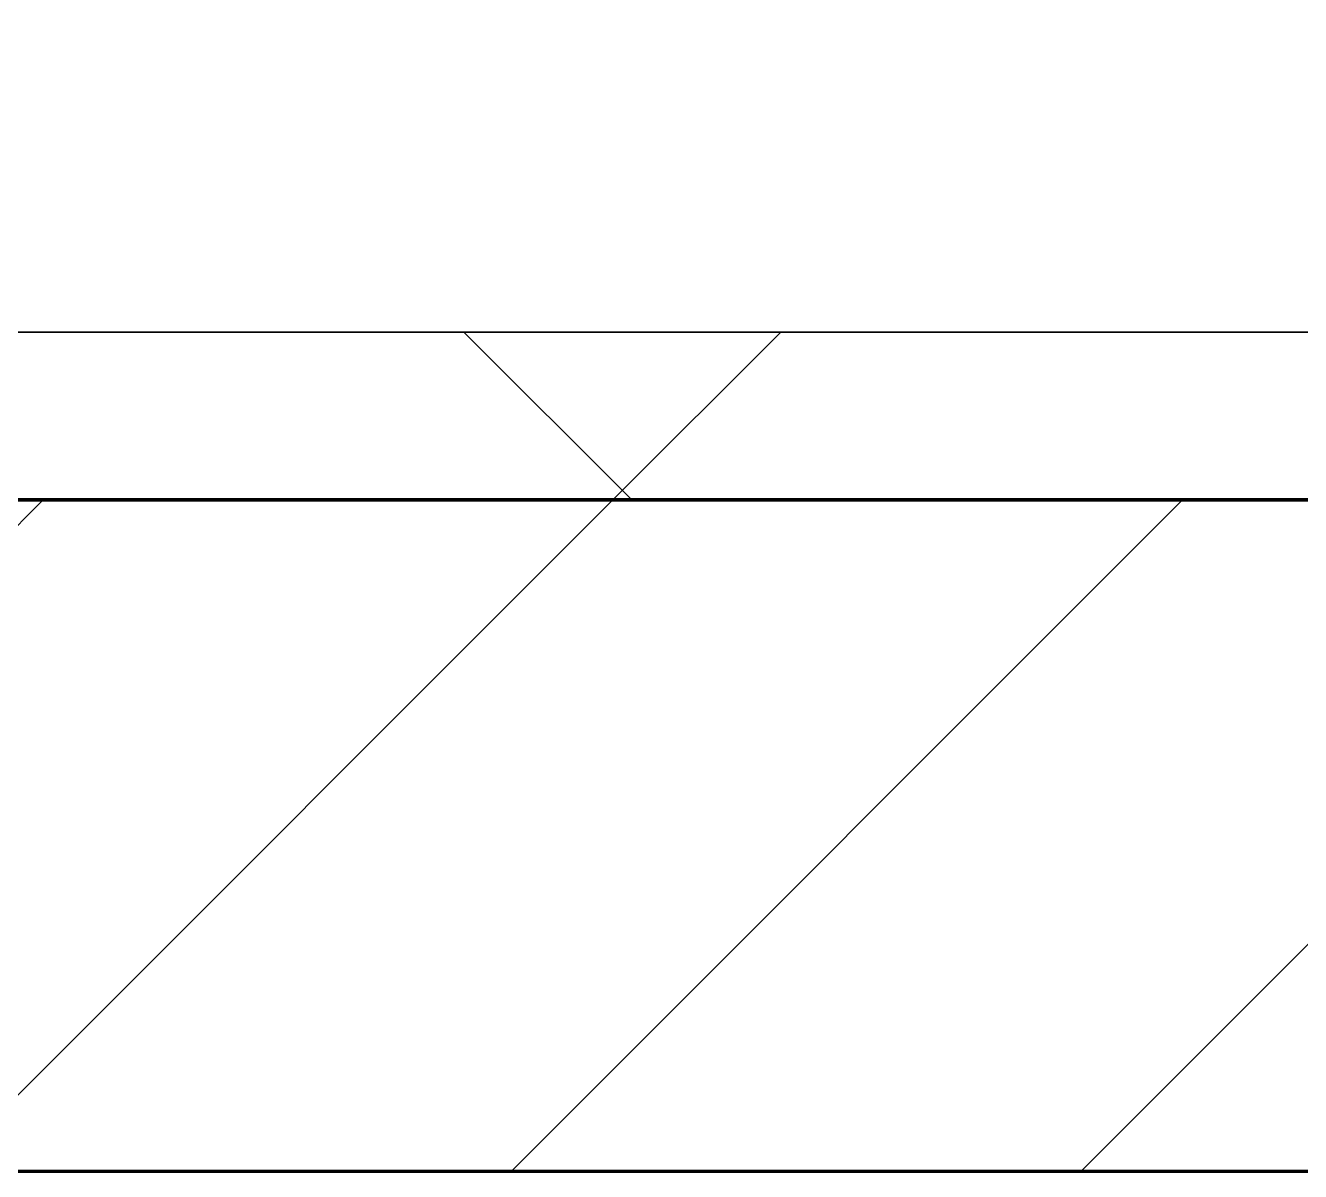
# Model space of a CAD drawing. Header units: millimetres. Extents: x -853432 to -773672, y -18171 to 22484.
# Drawn here: x -820280 to -819900.2, y -4021 to -3679.7 of the extents above; entities that cross this region are included whole.
import ezdxf
from ezdxf.xclip import XClip

# ---------------------------------------------------------------- set-up
doc = ezdxf.new("R2010")
doc.units = ezdxf.units.MM
doc.header["$XCLIPFRAME"] = 0
for name, color, linetype, lineweight in [('A-GLAZ-CURT', 2, 'Continuous', 9), ('A-WALL', 5, 'Continuous', 35), ('A-WALL-FNSH', 2, 'Continuous', 35), ('A-WALL-PATT', 1, 'Continuous', 35)]:
    doc.layers.add(name, color=color, linetype=linetype, lineweight=lineweight)
doc.layers.add('A11_ALU.SOLID SHEET', color=2, linetype='Continuous')

# ---------------------------------------------------------------- blocks, each defined once
blk = doc.blocks.new('PPLS-PP19_Custom Tile Pattern - Custom Tile Pattern-V111-4251-01 ENLARGED CONCOURSE LEVEL - REFLECTED CEILING PLAN - SHEET 2')
at = {"layer": 'A-GLAZ-CURT'}
for p, q in [((-300, 0), (300, 0)), ((300, 0), (-300, 0)), ((195.99, 0), (213.31, 0)), ((213.31, 0), (195.99, 0)), ((230.06, 0), (300, 0)), ((-300, -50), (300, -50)), ((300, -50), (-300, -50))]:
    blk.add_line(p, q, dxfattribs=at)
for points, knots in [([(-115.82, 0), (-114.96, 0), (-110.41, 0), (-96.78, 0), (-71.33, 0), (-42.53, 0), (-12.78, 0), (4.23, 0), (9.64, 0), (10.14, 0), (10.18, 0)], [-5724.064692, -5724.064692, -5724.064692, -5724.064692, -5430.283136, -5103.229623, -4799.173296, -4065.652676, -3589.737505, -3285.047089, -3066.359526, -3044.715262, -3044.715262, -3044.715262, -3044.715262]), ([(0.54, 0), (-2.2, 0), (-12.83, 0), (-25.64, 0), (-40, 0), (-56.24, 0), (-75.59, 0), (-94, 0), (-112.01, 0), (-114.94, 0), (-115.63, 0)], [-2679.34943, -2679.34943, -2679.34943, -2679.34943, -2518.50168, -2125.455881, -1792.521578, -1466.981642, -1208.454564, -789.402658, -501.969187, -243.577221, -243.577221, -243.577221, -243.577221]), ([(-66.59, 0), (-65.14, 0), (-59.51, 0), (-54.4, 0), (-48.53, 0), (-30.79, 0), (-18.03, 0), (8.61, 0), (15.02, 0), (22.91, 0), (31, 0), (39.04, 0), (51.19, 0), (58.74, 0), (61.34, 0), (61.45, 0)], [-4110.085044, -4110.085044, -4110.085044, -4110.085044, -4008.285538, -3689.699207, -3546.54457, -3315.260113, -2864.387349, -2439.246196, -2084.094819, -1956.422387, -1818.904206, -1645.594513, -1443.202566, -1228.752106, -1120.932285, -1120.932285, -1120.932285, -1120.932285]), ([(31.18, 0), (25.97, 0), (11.99, 0), (-16.92, 0), (-47.42, 0), (-65.77, 0), (-66.37, 0), (-66.38, 0)], [-4496.803627, -4496.803627, -4496.803627, -4496.803627, -4222.080604, -3745.412743, -2981.410125, -2542.574734, -2498.224237, -2498.224237, -2498.224237, -2498.224237]), ([(0.83, 0), (-0.33, 0), (-7.88, 0), (-20.62, 0), (-32.81, 0), (-44.85, 0), (-51.43, 0), (-51.79, 0)], [-1676.76829, -1676.76829, -1676.76829, -1676.76829, -1617.263037, -1290.787923, -1039.307308, -819.71621, -644.910881, -644.910881, -644.910881, -644.910881]), ([(-36.78, 0), (-32.43, 0), (-20.41, 0), (-7.12, 0), (0.88, 0)], [-6191.144455, -6191.144455, -6191.144455, -6191.144455, -5862.463379, -5417.251398, -5417.251398, -5417.251398, -5417.251398]), ([(30.82, 0), (29.27, 0), (20.14, 0), (3.54, 0), (-16.58, 0), (-34.76, 0), (-36.04, 0)], [-10462.034656, -10462.034656, -10462.034656, -10462.034656, -10363.088938, -9884.23066, -9424.652049, -9182.880979, -9182.880979, -9182.880979, -9182.880979]), ([(70.35, 0), (65.92, 0), (55.69, 0), (39.61, 0), (24.74, 0), (2.64, 0), (-17.84, 0), (-30.57, 0), (-31.82, 0), (-32, 0)], [-4641.080102, -4641.080102, -4641.080102, -4641.080102, -4326.416877, -4098.545751, -3766.694881, -3333.063701, -2994.501669, -2698.150104, -2614.070998, -2614.070998, -2614.070998, -2614.070998]), ([(-30.52, 0), (-27.11, 0), (-18.28, 0), (-6.12, 0), (1.39, 0)], [-2323.618664, -2323.618664, -2323.618664, -2323.618664, -2142.497158, -1745.476341, -1745.476341, -1745.476341, -1745.476341]), ([(0.79, 0), (-4.04, 0), (-14.06, 0), (-24.92, 0), (-29.03, 0)], [-3276.429311, -3276.429311, -3276.429311, -3276.429311, -2903.012179, -2680.714891, -2680.714891, -2680.714891, -2680.714891]), ([(-28.57, 0), (-26.93, 0), (-20.29, 0), (-11.45, 0), (2.08, 0), (13.15, 0), (21.24, 0), (24.62, 0), (24.72, 0), (24.72, 0)], [-5361.429781, -5361.429781, -5361.429781, -5361.429781, -5261.36855, -5050.479954, -4785.90057, -4596.498881, -4445.288762, -4384.376941, -4376.041937, -4376.041937, -4376.041937, -4376.041937]), ([(-15.19, 0), (-13.07, 0), (7.48, 0), (38.1, 0), (60.36, 0), (69.75, 0)], [-461.142613, -461.142613, -461.142613, -461.142613, -429.606584, -390.253598, -361.643964, -361.643964, -361.643964, -361.643964]), ([(-2.63, 0), (-2.47, 0), (-1.22, 0), (4.92, 0), (15.97, 0), (22.54, 0), (24.49, 0)], [-226.825321, -226.825321, -226.825321, -226.825321, -220.269177, -206.416616, -198.214427, -187.717507, -187.717507, -187.717507, -187.717507]), ([(1.36, 0), (1.09, 0), (-0.35, 0), (-1.67, 0), (-2.25, 0)], [-248.895799, -248.895799, -248.895799, -248.895799, -246.234814, -234.646884, -234.646884, -234.646884, -234.646884]), ([(1.38, 0), (2.59, 0), (17.71, 0), (43.36, 0), (70.92, 0), (82.12, 0), (83.66, 0)], [-5407.927597, -5407.927597, -5407.927597, -5407.927597, -5340.621928, -4573.028122, -4094.177415, -3869.465285, -3869.465285, -3869.465285, -3869.465285]), ([(70.35, 0), (70.3, 0), (65.09, 0), (53.52, 0), (37, 0), (24.07, 0), (13.94, 0), (6.03, 0), (1.39, 0)], [-2953.965857, -2953.965857, -2953.965857, -2953.965857, -2950.589685, -2634.532728, -2313.748533, -2106.613311, -1925.670641, -1686.494579, -1686.494579, -1686.494579, -1686.494579]), ([(8.33, 0), (8.19, 0), (7.2, 0), (4.38, 0), (1.43, 0)], [-3574.286521, -3574.286521, -3574.286521, -3574.286521, -3526.962355, -3293.097812, -3293.097812, -3293.097812, -3293.097812]), ([(9.32, 0), (9.08, 0), (7.65, 0), (4.83, 0), (1.86, 0), (1.49, 0)], [-2922.926651, -2922.926651, -2922.926651, -2922.926651, -2882.788014, -2720.818881, -2698.390937, -2698.390937, -2698.390937, -2698.390937]), ([(1.54, 0), (2.04, 0), (12.09, 0), (22.06, 0), (37.44, 0), (45.92, 0), (57.76, 0), (64.47, 0), (72.74, 0), (75.22, 0), (76.03, 0), (76.21, 0)], [-1742.713998, -1742.713998, -1742.713998, -1742.713998, -1716.209403, -1206.526904, -1089.329421, -901.315459, -753.071572, -495.328968, -421.953223, -334.951786, -290.452333, -290.452333, -290.452333, -290.452333]), ([(103.09, 0), (101.08, 0), (86.31, 0), (63.34, 0), (35.84, 0), (13.15, 0), (5.53, 0), (1.8, 0)], [-375.435014, -375.435014, -375.435014, -375.435014, -369.147452, -330.153101, -307.516438, -285.83788, -250.29001, -250.29001, -250.29001, -250.29001]), ([(24.69, 0), (24.54, 0), (20.99, 0), (15.48, 0), (10.8, 0), (9.63, 0)], [-4368.572414, -4368.572414, -4368.572414, -4368.572414, -4306.476363, -4080.000647, -3772.857994, -3772.857994, -3772.857994, -3772.857994]), ([(18.16, 0), (19.15, 0), (24.25, 0), (25.66, 0), (26.12, 0)], [-5700.113719, -5700.113719, -5700.113719, -5700.113719, -5554.232259, -5302.431367, -5302.431367, -5302.431367, -5302.431367]), ([(69.84, 0), (67.49, 0), (61.19, 0), (51.85, 0), (43.81, 0), (29.53, 0), (20.67, 0), (18.85, 0), (18.16, 0)], [-6861.970004, -6861.970004, -6861.970004, -6861.970004, -6738.82075, -6548.303034, -6314.283804, -6135.05769, -5972.647715, -5832.674503, -5832.674503, -5832.674503, -5832.674503]), ([(27.44, 0), (27.9, 0), (29.54, 0), (38.07, 0), (53.39, 0), (71.67, 0), (84.83, 0), (86.01, 0), (92.51, 0), (94.33, 0)], [-5037.309798, -5037.309798, -5037.309798, -5037.309798, -4887.603822, -4705.298446, -4353.683244, -3960.84581, -3759.045785, -3336.541051, -2783.776468, -2783.776468, -2783.776468, -2783.776468]), ([(27.89, 0), (29.09, 0), (33.4, 0), (48.37, 0), (61.43, 0), (69.15, 0), (69.85, 0)], [-147.777612, -147.777612, -147.777612, -147.777612, -135.792042, -118.513713, -97.899267, -95.855748, -95.855748, -95.855748, -95.855748]), ([(53.18, 0), (53.06, 0), (52.22, 0), (44.99, 0), (36.46, 0), (30.82, 0)], [-622.740158, -622.740158, -622.740158, -622.740158, -566.066452, -360.610861, 0, 0, 0, 0]), ([(136.44, 0), (121.66, 0), (86.93, 0), (51.16, 0), (31.18, 0)], [-106.750556, -106.750556, -106.750556, -106.750556, -59.610984, 0, 0, 0, 0]), ([(70.09, 0), (69.74, 0), (64.8, 0), (57.82, 0), (46.51, 0), (41.18, 0), (36.02, 0), (35.54, 0), (35.54, 0)], [-358.877847, -358.877847, -358.877847, -358.877847, -357.622665, -341.267687, -334.000314, -326.15566, -319.318397, -317.489778, -317.489778, -317.489778, -317.489778]), ([(36.29, 0), (37.77, 0), (48.82, 0), (64.79, 0), (95.91, 0), (124.45, 0), (132.42, 0), (134.6, 0)], [-314.598523, -314.598523, -314.598523, -314.598523, -305.899624, -287.17622, -249.500363, -194.761443, -152.241002, -152.241002, -152.241002, -152.241002]), ([(61.47, 0), (61.47, 0), (61.21, 0), (54.61, 0), (53.71, 0), (53.56, 0)], [-1113.311073, -1113.311073, -1113.311073, -1113.311073, -1096.402191, -891.204116, -747.28819, -747.28819, -747.28819, -747.28819]), ([(70.32, 0), (81.15, 0), (101.21, 0), (116.36, 0), (128.63, 0), (128.95, 0)], [-95.393974, -95.393974, -95.393974, -95.393974, -63.759246, -39.050993, -35.895543, -35.895543, -35.895543, -35.895543]), ([(70.33, 0), (75.17, 0), (98.06, 0), (120.63, 0), (138.28, 0), (138.53, 0)], [-361.062642, -361.062642, -361.062642, -361.062642, -346.313304, -291.370682, -290.5735, -290.5735, -290.5735, -290.5735]), ([(139.11, 0), (129.86, 0), (109.05, 0), (82.31, 0), (70.33, 0)], [-454.816382, -454.816382, -454.816382, -454.816382, -401.860199, -359.157088, -359.157088, -359.157088, -359.157088]), ([(114.39, 0), (114.2, 0), (112.08, 0), (105.42, 0), (92.38, 0), (85.59, 0), (76.26, 0), (71.37, 0), (70.35, 0)], [-8148.58938, -8148.58938, -8148.58938, -8148.58938, -8105.191388, -7723.759874, -7531.75727, -7135.649961, -6924.452779, -6870.849978, -6870.849978, -6870.849978, -6870.849978]), ([(76.22, 0), (75.58, 0), (73.64, 0), (71.05, 0), (70.61, 0)], [-193.634889, -193.634889, -193.634889, -193.634889, -31.537676, 0, 0, 0, 0]), ([(94.4, 0), (94.4, 0), (94.64, 0), (99.11, 0), (108.97, 0), (120.79, 0), (139.94, 0), (163.31, 0), (185.23, 0), (193.62, 0), (194.69, 0), (194.79, 0)], [-2348.345796, -2348.345796, -2348.345796, -2348.345796, -2310.419338, -2233.599744, -2052.234781, -1843.028543, -1530.39897, -1095.004608, -529.74427, -295.064701, -265.121568, -265.121568, -265.121568, -265.121568]), ([(129.02, 0), (129.02, 0), (124.41, 0), (122.35, 0), (114.96, 0), (108.04, 0), (103.09, 0)], [-35.386604, -35.386604, -35.386604, -35.386604, -31.430235, -22.807238, -15.488593, 0, 0, 0, 0]), ([(138.19, 0), (136.47, 0), (132.66, 0), (126.24, 0), (118.6, 0), (114.23, 0), (111.98, 0), (105.66, 0), (105.23, 0), (105.23, 0)], [-9778.307256, -9778.307256, -9778.307256, -9778.307256, -9677.714971, -9567.007022, -9453.21225, -9220.200448, -9012.77275, -8966.157302, -8929.495943, -8929.495943, -8929.495943, -8929.495943]), ([(105.26, 0), (105.52, 0), (111.01, 0), (112.65, 0), (113.59, 0)], [-8920.561005, -8920.561005, -8920.561005, -8920.561005, -8814.835624, -8577.462505, -8577.462505, -8577.462505, -8577.462505]), ([(128.58, 0), (128.8, 0), (130.16, 0), (139.26, 0), (152.67, 0), (161.24, 0), (162.19, 0), (162.75, 0)], [-633.326174, -633.326174, -633.326174, -633.326174, -627.736123, -618.981161, -602.094757, -592.980799, -581.414464, -581.414464, -581.414464, -581.414464]), ([(137.1, 0), (136, 0), (133.64, 0), (129.87, 0), (129.11, 0)], [-670.405967, -670.405967, -670.405967, -670.405967, -651.020627, -640.742133, -640.742133, -640.742133, -640.742133]), ([(168.37, 0), (167.68, 0), (162.47, 0), (152.84, 0), (139.88, 0), (139.27, 0)], [-543.375029, -543.375029, -543.375029, -543.375029, -530.793311, -458.593899, -455.139908, -455.139908, -455.139908, -455.139908]), ([(157.9, 0), (156.77, 0), (151.67, 0), (144.96, 0), (140.1, 0), (139.31, 0)], [-10292.955006, -10292.955006, -10292.955006, -10292.955006, -10098.273015, -9847.788484, -9800.340329, -9800.340329, -9800.340329, -9800.340329]), ([(193.8, 0), (193.33, 0), (190.11, 0), (183.13, 0), (171, 0), (161.95, 0), (161.28, 0), (158.35, 0), (157.85, 0), (157.77, 0)], [-11665.349007, -11665.349007, -11665.349007, -11665.349007, -11565.880756, -11105.624034, -10839.086983, -10768.332124, -10666.779182, -10580.760289, -10550.278881, -10550.278881, -10550.278881, -10550.278881]), ([(276.95, 0), (271.16, 0), (246.52, 0), (207.11, 0), (177.41, 0), (159.34, 0), (158.33, 0), (158.3, 0)], [-262.124591, -262.124591, -262.124591, -262.124591, -244.693688, -187.987675, -143.776725, -129.632772, -123.352749, -123.352749, -123.352749, -123.352749]), ([(159.07, 0), (159.13, 0), (160.84, 0), (165.21, 0), (174.15, 0), (185.98, 0), (208.82, 0), (219.42, 0), (230.06, 0)], [-115.643202, -115.643202, -115.643202, -115.643202, -114.681583, -87.660824, -65.295536, -41.623857, -24.459831, 0, 0, 0, 0]), ([(162.75, 0), (165.4, 0), (170.91, 0), (172.61, 0), (172.61, 0)], [-111.264224, -111.264224, -111.264224, -111.264224, -56.742688, -19.085662, -19.085662, -19.085662, -19.085662]), ([(247.1, 0), (246.76, 0), (245.04, 0), (238.34, 0), (226.56, 0), (221.1, 0), (200.27, 0), (182.99, 0), (174.27, 0), (169.67, 0), (168.99, 0)], [-9649.085549, -9649.085549, -9649.085549, -9649.085549, -9581.591397, -9406.094246, -9221.510254, -9016.44624, -8717.832359, -8253.978395, -8152.463617, -8069.855175, -8069.855175, -8069.855175, -8069.855175]), ([(215.22, 0), (214.62, 0), (210.55, 0), (203.98, 0), (187.54, 0), (175.3, 0), (169.49, 0)], [-203.825446, -203.825446, -203.825446, -203.825446, -198.527383, -184.406837, -162.427601, -142.916156, -142.916156, -142.916156, -142.916156]), ([(171.51, 0), (176.48, 0), (193.23, 0), (201.73, 0), (208.81, 0), (213.9, 0), (241.96, 0), (266.73, 0), (281.71, 0), (291.71, 0), (296.52, 0), (297.86, 0), (298.09, 0)], [-7971.819559, -7971.819559, -7971.819559, -7971.819559, -7784.112253, -7606.717214, -7289.299508, -7042.621073, -6582.165592, -6068.460911, -5766.029927, -5566.724884, -5280.360606, -5199.253518, -5199.253518, -5199.253518, -5199.253518]), ([(172.07, 0), (177.66, 0), (187.87, 0), (201.08, 0), (207.47, 0), (213.96, 0), (215.11, 0)], [-255.364076, -255.364076, -255.364076, -255.364076, -237.955587, -223.92608, -215.862851, -208.75215, -208.75215, -208.75215, -208.75215]), ([(300, 0), (288.22, 0), (262, 0), (230.43, 0), (219.94, 0), (219.02, 0)], [-12528.858583, -12528.858583, -12528.858583, -12528.858583, -11905.454923, -11162.864862, -10856.732305, -10856.732305, -10856.732305, -10856.732305]), ([(219.9, 0), (220.86, 0), (227.84, 0), (242.06, 0), (246.54, 0), (246.96, 0)], [-10670.940496, -10670.940496, -10670.940496, -10670.940496, -10511.382485, -9925.173265, -9834.877357, -9834.877357, -9834.877357, -9834.877357]), ([(284.76, 0), (284.76, 0), (285.09, 0), (287.47, 0), (293.59, 0), (297.76, 0), (300, 0)], [-4110.630118, -4110.630118, -4110.630118, -4110.630118, -4053.389046, -3959.664717, -3862.421465, -3746.95702, -3746.95702, -3746.95702, -3746.95702]), ([(297.38, 0), (295.84, 0), (291.62, 0), (285.38, 0), (284.87, 0)], [-4803.172655, -4803.172655, -4803.172655, -4803.172655, -4358.271401, -4143.037883, -4143.037883, -4143.037883, -4143.037883])]:
    blk.add_open_spline(points, degree=3, knots=knots, dxfattribs=at)
for points in [[(24.49, 0), (25.23, 0), (25.72, 0), (26.04, 0)], [(76.63, 0), (75, 0), (73.04, 0), (70.96, 0)], [(80.35, 0), (79.57, 0), (78.27, 0), (76.63, 0)], [(84.06, 0), (83.48, 0), (82.41, 0), (81.72, 0)], [(168.74, 0), (168.74, 0), (169.81, 0), (171.51, 0)], [(195.11, 0), (194.91, 0), (194.44, 0), (193.8, 0)], [(300, 0), (292.39, 0), (284.77, 0), (277.16, 0)]]:
    blk.add_open_spline(points, degree=3, dxfattribs=at)
blk = doc.blocks.new('PPLS-PP19_Custom Tile Pattern - Custom Tile Pattern-V112-4251-01 ENLARGED CONCOURSE LEVEL - REFLECTED CEILING PLAN - SHEET 2')
at = {"layer": 'A-GLAZ-CURT'}
for p, q in [((-300, 0), (300, 0)), ((300, 0), (-300, 0)), ((-293.07, 0), (-275.75, 0)), ((-275.75, 0), (-293.07, 0)), ((-222.32, 0), (-205, 0)), ((-205, 0), (-222.32, 0)), ((-300, -50), (300, -50)), ((300, -50), (-300, -50))]:
    blk.add_line(p, q, dxfattribs=at)
at = {"layer": 'A-GLAZ-CURT', "flags": 128}
for points in [[(-300, 0), (-291.56, 0), (-283.3, 0), (-275.2, 0), (-267.26, 0), (-259.45, 0), (-251.77, 0), (-244.2, 0), (-236.74, 0), (-229.36, 0), (-222.06, 0), (-214.83, 0)], [(-184.96, 0), (-190.44, 0), (-196.37, 0), (-202.58, 0), (-209.04, 0), (-215.73, 0), (-222.63, 0), (-229.72, 0), (-236.97, 0), (-244.39, 0), (-251.96, 0), (-259.67, 0), (-267.51, 0), (-275.48, 0), (-283.55, 0), (-291.73, 0), (-300, 0)]]:
    blk.add_lwpolyline(points, dxfattribs=at)
at = {"layer": 'A-GLAZ-CURT'}
for points, knots in [([(-300, 0), (-284.65, 0), (-236.57, 0), (-174.61, 0), (-129.95, 0), (-110.8, 0), (-99.5, 0), (-91.46, 0)], [-5323.127839, -5323.127839, -5323.127839, -5323.127839, -4502.809032, -2700.551212, -1002.059161, -460.363443, 0, 0, 0, 0]), ([(-116.31, 0), (-122.18, 0), (-150.34, 0), (-202.69, 0), (-262.56, 0), (-294.48, 0), (-300, 0)], [-17701.573127, -17701.573127, -17701.573127, -17701.573127, -17136.203329, -15131.813646, -13729.592194, -13439.944408, -13439.944408, -13439.944408, -13439.944408]), ([(-137.88, 0), (-140.56, 0), (-147.66, 0), (-147.69, 0), (-158.72, 0), (-174.02, 0), (-185.59, 0), (-209.77, 0), (-232.01, 0), (-255.22, 0), (-262.59, 0), (-264.9, 0), (-265.4, 0)], [-3187.727384, -3187.727384, -3187.727384, -3187.727384, -2919.378265, -2477.344047, -2237.412286, -2029.680487, -1755.085331, -1400.429864, -858.079193, -543.655514, -208.940337, 0, 0, 0, 0]), ([(-258.6, 0), (-257.91, 0), (-254.26, 0), (-241.25, 0), (-225.99, 0), (-213.1, 0), (-200.2, 0), (-191.67, 0), (-186.07, 0), (-185.9, 0)], [-5722.54675, -5722.54675, -5722.54675, -5722.54675, -5657.471696, -5413.335975, -5017.494783, -4832.723979, -4666.091899, -4349.945572, -4339.918005, -4339.918005, -4339.918005, -4339.918005]), ([(-133.82, 0), (-135.51, 0), (-137.8, 0), (-149.31, 0), (-162.01, 0), (-177.91, 0), (-199.46, 0), (-216.65, 0), (-231.26, 0), (-233.46, 0), (-234, 0)], [-2731.647847, -2731.647847, -2731.647847, -2731.647847, -2418.507304, -2308.929706, -2113.765672, -1763.376603, -1422.553702, -978.033455, -846.069444, -682.911962, -682.911962, -682.911962, -682.911962]), ([(-233.49, 0), (-233.44, 0), (-232.38, 0), (-230.74, 0), (-225.3, 0), (-223.63, 0)], [-455.274641, -455.274641, -455.274641, -455.274641, -440.605512, -119.536984, 0, 0, 0, 0]), ([(-223.63, 0), (-219.39, 0), (-206.17, 0), (-188.58, 0), (-169.02, 0), (-152.12, 0), (-136.84, 0), (-127.33, 0), (-124.19, 0), (-123.43, 0), (-123.28, 0)], [-5463.295695, -5463.295695, -5463.295695, -5463.295695, -5161.076232, -4739.070012, -4465.409639, -4149.119819, -3839.893365, -3647.167523, -3488.92562, -3439.852845, -3439.852845, -3439.852845, -3439.852845])]:
    blk.add_open_spline(points, degree=3, knots=knots, dxfattribs=at)
blk = doc.blocks.new('*U634')
at = {"layer": 'A-GLAZ-CURT'}
for name, p in [('PPLS-PP19_Custom Tile Pattern - Custom Tile Pattern-V111-4251-01 ENLARGED CONCOURSE LEVEL - REFLECTED CEILING PLAN - SHEET 2', (15602.37, -7350)), ('PPLS-PP19_Custom Tile Pattern - Custom Tile Pattern-V112-4251-01 ENLARGED CONCOURSE LEVEL - REFLECTED CEILING PLAN - SHEET 2', (16202.37, -7350))]:
    blk.add_blockref(name, p, dxfattribs=at)
blk = doc.blocks.new('*U1213')
blk.add_lwpolyline([(22690, -750), (19166.45, -750), (19116.45, -700), (18966.44, -550), (-101025.39, -550), (-101025.39, -6704.96), (-96300, -6704.96), (-96300, -7350), (-94497.63, -7350), (17250, -7350), (17250, -6849.96), (18300, -6849.96), (22690, -6849.96)], close=True)

msp = doc.modelspace()

# ---------------------------------------------------------------- block references
at = {"layer": 'A11_ALU.SOLID SHEET'}
ref = msp.add_blockref('*U1213', (-744682.37, 3579.02), dxfattribs=at)
XClip(ref).set_block_clipping_path([(-104690.1238047112, -9620.0029952966), (-34092.6543255156, 14392.9971737705)])

# ---------------------------------------------------------------- next in the draw order: hatches: boundary and pattern name
at = {"layer": 'A-WALL-PATT', "lineweight": 9}
h = msp.add_hatch(dxfattribs=at)
h.set_pattern_fill('FP_4', color=256, style=0, pattern_type=2)
h.set_pattern_definition([(45, (0, 0), (-212.13203, 212.13203), []), (135, (0, 0), (-212.13203, -212.13203), [])])
h.paths.add_polyline_path([(-779464.45, -3820.98), (-778775.03, -3820.98), (-778775.03, -3770.98), (-827933.88, -3770.98), (-828045.79, -3820.98), (-779602.34, -3820.98)])
h.paths.add_polyline_path([(-828965.42, -3820.98), (-828156.1, -3820.98), (-828044.19, -3770.98), (-841032.37, -3770.98), (-841032.37, -3820.98), (-829103.3, -3820.98)])
h = msp.add_hatch(dxfattribs=at)
h.set_pattern_fill('FP_2', color=256, style=0, pattern_type=2)
h.set_pattern_definition([(45, (0, 0), (-84.852814, 84.852814), [])])
h.paths.add_polyline_path([(-779326.57, -4020.98), (-778775.03, -4020.98), (-778775.03, -3820.98), (-828045.79, -3820.98), (-828336.65, -3950.93), (-828355, -3909.85), (-828156.1, -3820.98), (-841232.37, -3820.98), (-841232.37, -4020.98), (-779878.11, -4020.98)])
h.paths.add_polyline_path([(-828280, -3860.98), (-828285, -3859.64), (-828288.66, -3855.98), (-828289.66, -3848.39), (-828287.07, -3844.76), (-828282.59, -3841.32), (-828280, -3840.98), (-828272.93, -3843.91), (-828270.34, -3848.39), (-828270.34, -3851.81), (-828272.93, -3858.05), (-828279.18, -3860.64)])

# ---------------------------------------------------------------- next in the draw order: linework, layer by layer
at = {"layer": 'A-WALL', "color": 7, "lineweight": 70}
for p, q in [((-821180, -3820.98), (-819980, -3820.98)), ((-819980, -3820.98), (-821180, -3820.98)), ((-819980, -3820.98), (-817580, -3820.98)), ((-817580, -3820.98), (-819980, -3820.98)), ((-819980, -4020.98), (-821180, -4020.98)), ((-817580, -4020.98), (-819980, -4020.98))]:
    msp.add_line(p, q, dxfattribs=at)
at = {"layer": 'A-WALL-FNSH', "color": 250}
for p, q in [((-821180, -3770.98), (-819980, -3770.98)), ((-819980, -3770.98), (-817580, -3770.98))]:
    msp.add_line(p, q, dxfattribs=at)

# ---------------------------------------------------------------- next in the draw order: block references
msp.add_blockref('*U634', (-835882.37, 3579.02))

doc.saveas('drawing.dxf')
